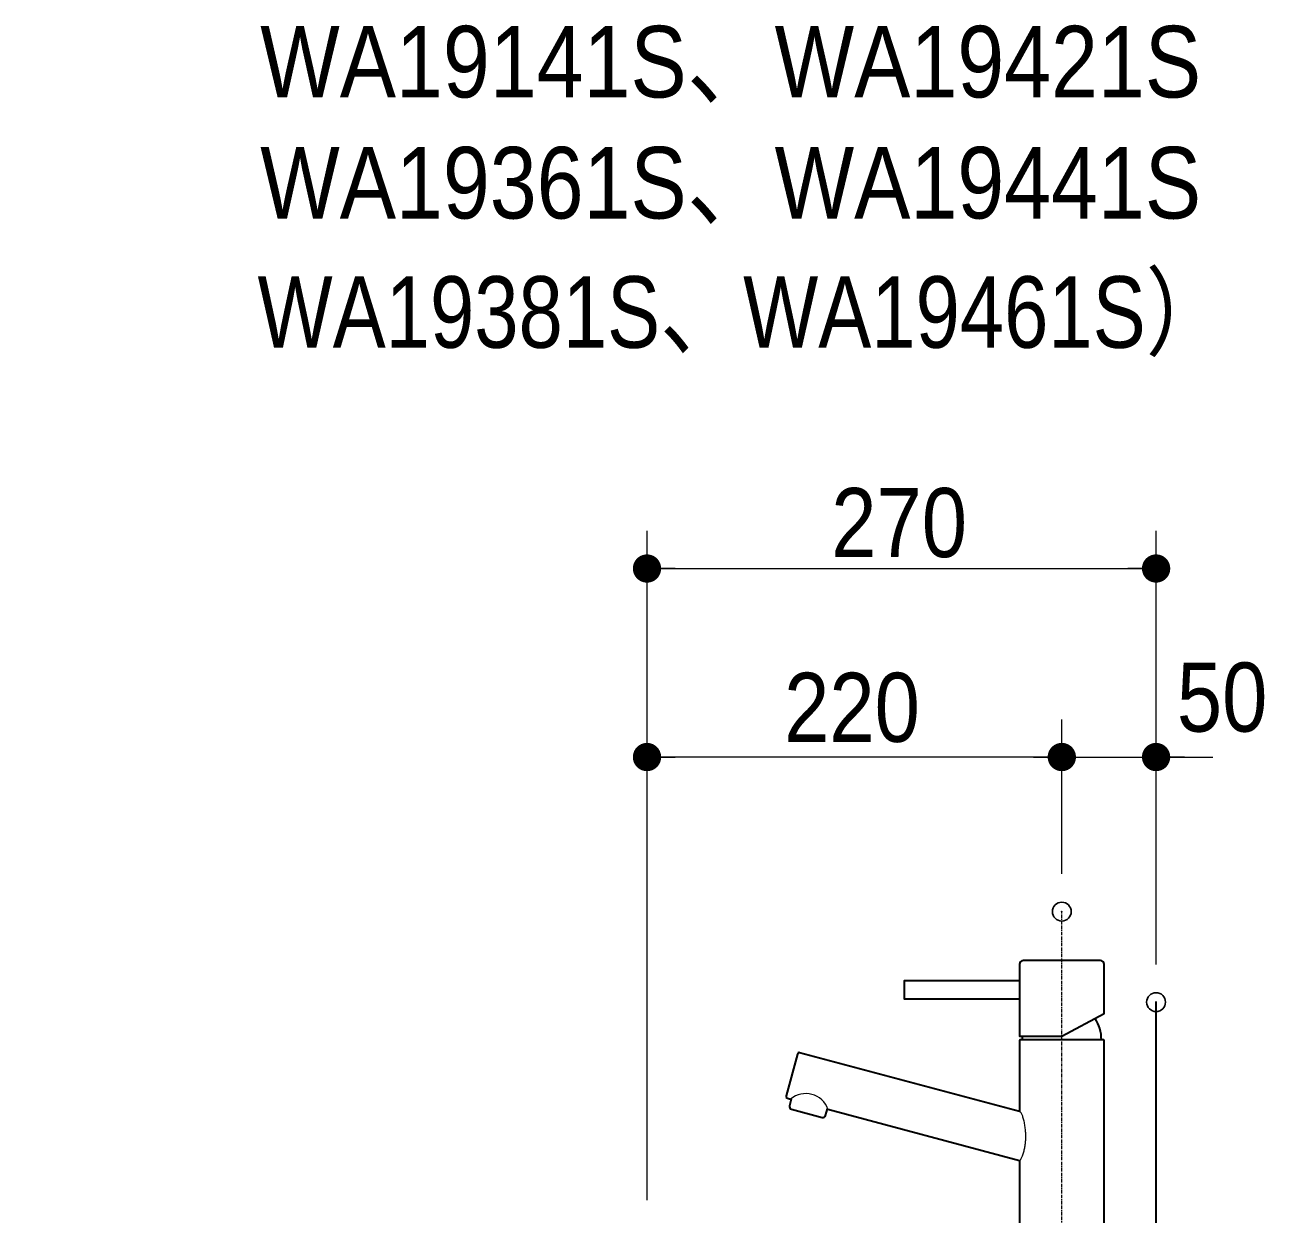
# Model space of a CAD drawing. Units: millimetres, scale not verified. Extents: x -6062 to 6062, y -3045 to 3045.
# Drawn here: x -3588 to -2930, y 448 to 1078 of the extents above; entities that cross this region are included whole.
import ezdxf
from ezdxf.enums import TextEntityAlignment as Align

# ---------------------------------------------------------------- set-up
doc = ezdxf.new("R2010")
doc.units = ezdxf.units.MM
doc.header["$LTSCALE"] = 20
doc.header["$PDMODE"] = 32
doc.header["$PDSIZE"] = 10
doc.linetypes.add('USER1', pattern=[2.91, 1.76, -0.4, 0.35, -0.4])
doc.linetypes.add('USER2', pattern=[1.11, 0.71, -0.4])
for name, color, linetype, lineweight in [('0-0_1図面枠', 7, 'Continuous', 20), ('0-1_5ボウル・キャビネット', 7, 'Continuous', 15), ('0-2_2寸法-1', 7, 'Continuous', 15), ('0-3_0', 7, 'Continuous', 25), ('0-5_4給排水', 7, 'Continuous', 30), ('0-7_2寸法-2', 7, 'Continuous', 15)]:
    doc.layers.add(name, color=color, linetype=linetype, lineweight=lineweight)
doc.layers.add('0-4_Defpoints', color=7, linetype='Continuous')
doc.layers.add('0-6_3一般', color=7, linetype='Continuous')
doc.styles.add('ＭＳ Ｐゴシック', font='')
doc.styles.get('ＭＳ Ｐゴシック').set_extended_font_data('MS PGothic')

# ---------------------------------------------------------------- blocks, each defined once
blk = doc.blocks.new('グループ-12')
at = {"layer": '0-1_5ボウル・キャビネット', "linetype": 'USER1'}
for p, q in [((-32500, 4000), (-32900, 3000)), ((-32960, 3900), (-33360, 2320)), ((-32960, 800), (-33360, -780)), ((-32900, -1480), (-32580, -280)), ((-32960, -1060), (-33360, -2640)), ((-32960, -4160), (-33360, -5740))]:
    blk.add_line(p, q, dxfattribs=at)
at = {"layer": '0-1_5ボウル・キャビネット', "linetype": 'USER2'}
blk.add_line((-24360, 4000), (-24360, -5500), dxfattribs=at)
at = {"layer": '0-1_5ボウル・キャビネット', "lineweight": 30}
for points in [[(-34000, 5000), (-24000, 5000), (-24000, 4000), (-34000, 4000)], [(-33300, 4000), (-24000, 4000), (-24000, -5800), (-33300, -5800)], [(-33960, 3900), (-33360, 3900), (-33360, 3560), (-33960, 3560)], [(-33960, 3280), (-33360, 3280), (-33360, 2940), (-33960, 2940)], [(-33960, 2660), (-33360, 2660), (-33360, 2320), (-33960, 2320)], [(-33960, 2040), (-33360, 2040), (-33360, 1700), (-33960, 1700)], [(-33960, 1420), (-33360, 1420), (-33360, 1080), (-33960, 1080)], [(-33960, 800), (-33360, 800), (-33360, 460), (-33960, 460)], [(-33960, 180), (-33360, 180), (-33360, -160), (-33960, -160)], [(-33960, -440), (-33360, -440), (-33360, -780), (-33960, -780)], [(-33960, -1060), (-33360, -1060), (-33360, -1400), (-33960, -1400)], [(-33960, -1680), (-33360, -1680), (-33360, -2020), (-33960, -2020)], [(-33960, -2300), (-33360, -2300), (-33360, -2640), (-33960, -2640)], [(-33960, -2920), (-33360, -2920), (-33360, -3260), (-33960, -3260)], [(-33960, -3540), (-33360, -3540), (-33360, -3880), (-33960, -3880)], [(-33960, -4160), (-33360, -4160), (-33360, -4500), (-33960, -4500)], [(-33960, -4780), (-33360, -4780), (-33360, -5120), (-33960, -5120)], [(-33960, -5400), (-33360, -5400), (-33360, -5740), (-33960, -5740)], [(-32650, -5800), (-31950, -5800), (-31950, -8800), (-32650, -8800)], [(-24950, -5800), (-24250, -5800), (-24250, -8800), (-24950, -8800)]]:
    blk.add_lwpolyline(points, close=True, dxfattribs=at)
at = {"layer": '0-1_5ボウル・キャビネット', "linetype": 'USER2'}
for points in [[(-32900, 4000), (-32500, 4000), (-32500, 3000), (-32900, 3000)], [(-33360, 3900), (-32960, 3900), (-32960, -780), (-33360, -780)], [(-33360, 3900), (-32960, 3900), (-32960, 2320), (-33360, 2320)], [(-32960, 2620), (-25060, 2620), (-25060, -80), (-32960, -80)], [(-31460, 2620), (-31160, 2620), (-31160, -80), (-31460, -80)], [(-25360, 2620), (-25060, 2620), (-25060, -80), (-25360, -80)], [(-33360, 800), (-32960, 800), (-32960, -780), (-33360, -780)], [(-32900, -280), (-32580, -280), (-32580, -1480), (-32900, -1480)], [(-33360, -1060), (-32960, -1060), (-32960, -5740), (-33360, -5740)], [(-33360, -1060), (-32960, -1060), (-32960, -2640), (-33360, -2640)], [(-32960, -2340), (-25060, -2340), (-25060, -5040), (-32960, -5040)], [(-28460, -2340), (-28160, -2340), (-28160, -5040), (-28460, -5040)], [(-25360, -2340), (-25060, -2340), (-25060, -5040), (-25360, -5040)], [(-33360, -4160), (-32960, -4160), (-32960, -5740), (-33360, -5740)]]:
    blk.add_lwpolyline(points, close=True, dxfattribs=at)
at = {"layer": '0-1_5ボウル・キャビネット', "lineweight": 30}
for points in [[(-34400, 3500), (-33360, 3500), (-33360, 3340), (-34400, 3340)], [(-34400, -1460), (-33360, -1460), (-33360, -1620), (-34400, -1620)]]:
    blk.add_lwpolyline(points, dxfattribs=at)
at = {"layer": '0-1_5ボウル・キャビネット', "linetype": 'USER2'}
blk.add_lwpolyline([(-24000, -5500), (-32900, -5500), (-32900, -5800)], dxfattribs=at)
at = {"layer": '0-1_5ボウル・キャビネット', "lineweight": 30}
for centre in [(-34460, 3420), (-34460, -1540)]:
    blk.add_circle(centre, 100, dxfattribs=at)
blk = doc.blocks.new('グループ-13')
at = {"layer": '0-1_5ボウル・キャビネット', "lineweight": 30}
blk.add_lwpolyline([(-36000, -8800), (-24000, -8800), (-24000, 11200)], dxfattribs=at)
at = {"layer": '0-1_5ボウル・キャビネット'}
blk.add_blockref('グループ-12', (0, 0), dxfattribs=at)
blk = doc.blocks.new('止水栓_側面-2')
at = {"layer": '0-5_4給排水', "linetype": 'USER1', "lineweight": 15}
blk.add_line((-3010, 0), (1000, 0), dxfattribs=at)
at = {"layer": '0-5_4給排水'}
blk.add_lwpolyline([(-900, 1200), (-900, 600), (-1200, 600), (-1200, 1200)], dxfattribs=at)
for points in [[(-1950, 660), (-1850, 660), (-1850, 300), (-1950, 300)], [(-1330, 600), (-770, 600), (-770, 360), (-1330, 360)], [(-200, 600), (0, 600), (0, -600), (-200, -600)], [(-1450, -300), (-2010, -300), (-2010, 300), (-1450, 300)], [(-1430, 298), (-200, 298), (-200, -298), (-1430, -298)], [(-1250, 360), (-850, 360), (-850, 298), (-1250, 298)], [(-1450, 240), (-1430, 240), (-1430, -240), (-1450, -240)]]:
    blk.add_lwpolyline(points, close=True, dxfattribs=at)
blk = doc.blocks.new('グループ-61')
at = {"layer": '0-5_4給排水', "linetype": 'USER1', "lineweight": 15}
for p, q in [((-25000, -26220), (-25000, -21840)), ((-25192.9, -31035.6), (-25117.1, -30451.7))]:
    blk.add_line(p, q, dxfattribs=at)
at = {"layer": '0-5_4給排水'}
for p, q in [((-24590, -22360), (-25410, -22360)), ((-27805.3, -23350.8), (-27924.3, -23795.1)), ((-27867.1, -23936.8), (-27542.5, -24023.7))]:
    blk.add_line(p, q, dxfattribs=at)
at = {"layer": '0-5_4給排水', "lineweight": 15}
for p, q in [((-24550, -25714), (-25450, -25714)), ((-25000, -25720), (-25440, -25720)), ((-25000, -25720), (-24560, -25720))]:
    blk.add_line(p, q, dxfattribs=at)
at = {"layer": '0-5_4給排水'}
for points in [[(-25450, -22400), (-25450, -23160), (-25000, -23160)], [(-25000, -23160), (-24550, -22920.7), (-24550, -22400)], [(-25450, -25714), (-25444, -25720), (-25000, -25720), (-24556, -25720), (-24550, -25714), (-24550, -23206), (-24556, -23200), (-25000, -23200), (-25444, -23200), (-25450, -23206), (-25450, -23961.2), (-27780.8, -23336.6)], [(-27910.2, -23819.6), (-27876.4, -23828.7), (-27869.6, -23830.5), (-27888.3, -23900)], [(-27505.8, -24002.5), (-27487.1, -23933), (-27480.4, -23934.8), (-25450, -24478.8), (-25450, -25714)]]:
    blk.add_lwpolyline(points, dxfattribs=at)
for points in [[(-25450, -22770), (-26670, -22770), (-26670, -22570), (-25450, -22570)], [(-25000, -25800), (-25572.3, -25800), (-25580, -25799.8), (-25580, -25720.3), (-25567.1, -25720), (-24432.9, -25720), (-24420, -25720.3), (-24420, -25799.8), (-24427.7, -25800)]]:
    blk.add_lwpolyline(points, close=True, dxfattribs=at)
at = {"layer": '0-5_4給排水', "lineweight": 15}
for points in [[(-25392.8, -24101.3), (-25395, -24089.1), (-25397.5, -24076.8), (-25400.1, -24064.6), (-25403, -24052.4), (-25406, -24040.7), (-25409, -24029.7), (-25412, -24019.6), (-25415, -24010.3), (-25418.1, -24001.7), (-25421.2, -23994), (-25424.3, -23987.1), (-25427.4, -23981.1), (-25430.6, -23975.8), (-25433.8, -23971.3), (-25437, -23967.7), (-25440.2, -23964.8), (-25443.4, -23962.8), (-25446.7, -23961.6), (-25450, -23961.2)], [(-25452.5, -24478.1), (-25449.6, -24477.9), (-25446.3, -24476.8), (-25443, -24474.9), (-25439.7, -24472.2), (-25436.4, -24468.6), (-25433.1, -24464.3), (-25429.7, -24459.1), (-25426.4, -24453.1), (-25423, -24446.3), (-25419.7, -24438.7), (-25416.3, -24430.3), (-25412.9, -24421.1), (-25409.6, -24411), (-25406.3, -24400.5), (-25403.2, -24389.8), (-25400.4, -24379), (-25397.7, -24368), (-25395.3, -24356.9), (-25393, -24345.7), (-25391, -24334.3), (-25389.2, -24322.8), (-25387.6, -24311.1), (-25386.2, -24299.3), (-25385.1, -24287.3), (-25384.1, -24275.2), (-25383.3, -24263), (-25382.8, -24250.6), (-25382.5, -24238.1), (-25382.3, -24225.5), (-25382.4, -24213), (-25382.7, -24200.5), (-25383.2, -24188), (-25384, -24175.5), (-25384.9, -24163.1), (-25386.1, -24150.7), (-25387.4, -24138.3), (-25389, -24125.9), (-25390.8, -24113.6), (-25392.8, -24101.3)]]:
    blk.add_lwpolyline(points, dxfattribs=at)
at = {"layer": '0-5_4給排水', "linetype": 'USER1', "lineweight": 15}
for points in [[(-25000, -28641.1), (-25000, -28443.9), (-25000, -27887.3), (-25000, -25800)], [(-25410, -33600), (-25412.4, -33043.4), (-25411.4, -32786)]]:
    blk.add_lwpolyline(points, dxfattribs=at)
at = {"layer": '0-5_4給排水'}
for centre, radius, start, end in [((-25410, -22400), 40, 90, 180), ((-24590, -22400), 40, 0, 90), ((-25000, -23200), 420, 0, 32.75887), ((-25000, -23200), 420, 174.53498, 180), ((-27786, -23356), 20, 120, 164.99998), ((-27786, -23356), 20, 75.00002, 120), ((-27905, -23800.3), 20, 165.00002, 210), ((-27905, -23800.3), 20, 210, 254.99998), ((-27859.3, -23907.8), 30, 165, 210), ((-27859.3, -23907.8), 30, 210, 255), ((-27534.7, -23994.8), 30, 255, 300), ((-27534.7, -23994.8), 30, 300, 345)]:
    blk.add_arc(centre, radius, start, end, dxfattribs=at)
at = {"layer": '0-5_4給排水', "lineweight": 15}
for start, end in [(75, 130.08079), (19.91921, 75)]:
    blk.add_arc((-27715.4, -24020), 250, start, end, dxfattribs=at)
at = {"layer": '0-5_4給排水', "linetype": 'USER1', "lineweight": 15}
for centre, radius, start, end in [((-39058.4, -28641.1), 14058.4, 352.60016, 0), ((-14030.6, -33317.9), 11393.3, 168.44423, 177.3241)]:
    blk.add_arc(centre, radius, start, end, dxfattribs=at)
at = {"layer": '0-6_3一般'}
blk.add_blockref('止水栓_側面-2', (-24360, -34200), dxfattribs=at)
blk = doc.blocks.new('_Dot')
at = {"layer": '0-3_0'}
blk.add_line((-10, 0), (-20, 0), dxfattribs=at)
for points in [[(0, 0), (-5.36, 8.44), (-4.26, 9.05)], [(0, 0), (-4.26, 9.05), (-3.09, 9.51)], [(0, 0), (-3.09, 9.51), (-1.87, 9.82)], [(0, 0), (-1.87, 9.82), (-0.63, 9.98)], [(0, 0), (-0.63, 9.98), (0.63, 9.98)], [(0, 0), (0.63, 9.98), (1.87, 9.82)], [(0, 0), (1.87, 9.82), (3.09, 9.51)], [(0, 0), (3.09, 9.51), (4.26, 9.05)], [(0, 0), (4.26, 9.05), (5.36, 8.44)], [(0, 0), (-10, 0), (-9.92, 1.25)], [(0, 0), (-9.92, -1.25), (-10, 0)], [(0, 0), (-9.92, 1.25), (-9.69, 2.49)], [(0, 0), (-9.69, -2.49), (-9.92, -1.25)], [(0, 0), (-9.69, 2.49), (-9.3, 3.68)], [(0, 0), (-9.3, -3.68), (-9.69, -2.49)], [(0, 0), (-9.3, 3.68), (-8.76, 4.82)], [(0, 0), (-8.76, -4.82), (-9.3, -3.68)], [(0, 0), (-8.76, 4.82), (-8.09, 5.88)], [(0, 0), (-8.09, -5.88), (-8.76, -4.82)], [(0, 0), (-8.09, 5.88), (-7.29, 6.85)], [(0, 0), (-7.29, -6.85), (-8.09, -5.88)], [(0, 0), (-7.29, 6.85), (-6.37, 7.71)], [(0, 0), (-6.37, -7.71), (-7.29, -6.85)], [(0, 0), (-6.37, 7.71), (-5.36, 8.44)], [(0, 0), (-5.36, -8.44), (-6.37, -7.71)], [(0, 0), (-4.26, -9.05), (-5.36, -8.44)], [(0, 0), (-3.09, -9.51), (-4.26, -9.05)], [(0, 0), (-1.87, -9.82), (-3.09, -9.51)], [(0, 0), (-0.63, -9.98), (-1.87, -9.82)], [(0, 0), (0.63, -9.98), (-0.63, -9.98)], [(0, 0), (5.36, 8.44), (6.37, 7.71)], [(0, 0), (6.37, 7.71), (7.29, 6.85)], [(0, 0), (7.29, 6.85), (8.09, 5.88)], [(0, 0), (8.09, 5.88), (8.76, 4.82)], [(0, 0), (8.76, 4.82), (9.3, 3.68)], [(0, 0), (9.3, 3.68), (9.69, 2.49)], [(0, 0), (9.69, 2.49), (9.92, 1.25)], [(0, 0), (9.92, 1.25), (10, 0)], [(0, 0), (1.87, -9.82), (0.63, -9.98)], [(0, 0), (3.09, -9.51), (1.87, -9.82)], [(0, 0), (4.26, -9.05), (3.09, -9.51)], [(0, 0), (5.36, -8.44), (4.26, -9.05)], [(0, 0), (6.37, -7.71), (5.36, -8.44)], [(0, 0), (7.29, -6.85), (6.37, -7.71)], [(0, 0), (8.09, -5.88), (7.29, -6.85)], [(0, 0), (8.76, -4.82), (8.09, -5.88)], [(0, 0), (9.3, -3.68), (8.76, -4.82)], [(0, 0), (9.69, -2.49), (9.3, -3.68)], [(0, 0), (9.92, -1.25), (9.69, -2.49)], [(0, 0), (10, 0), (9.92, -1.25)]]:
    blk.add_solid(points, dxfattribs=at)

msp = doc.modelspace()

# ---------------------------------------------------------------- linework, layer by layer
at = {"layer": '0-2_2寸法-1'}
for p, q in [((-3257.5, 710), (-3257.5, 810)), ((-2987.5, 710), (-2987.5, 810)), ((-3242.49, 790), (-3002.51, 790)), ((-3257.5, 455), (-3257.5, 710)), ((-3037.5, 628), (-3037.5, 710)), ((-3052.51, 690), (-3242.49, 690))]:
    msp.add_line(p, q, dxfattribs=at)
at = {"layer": '0-4_Defpoints'}
for p in [(-2987.5, 790), (-3257.5, 690), (-2987.5, 690), (-2987.5, 690), (-3037.5, 608), (-2987.5, 560)]:
    msp.add_point(p, dxfattribs=at)
at = {"layer": '0-7_2寸法-2'}
for p, q in [((-3037.5, 628), (-3037.5, 710)), ((-2987.5, 580), (-2987.5, 710)), ((-3052.51, 690), (-3067.51, 690)), ((-3037.5, 690), (-2987.5, 690)), ((-2972.49, 690), (-2957.49, 690))]:
    msp.add_line(p, q, dxfattribs=at)

# ---------------------------------------------------------------- block references
at = {"layer": '0-1_5ボウル・キャビネット', "xscale": 0.05, "yscale": 0.05}
msp.add_blockref('グループ-13', (-1787.5, 0), dxfattribs=at)
at = {"layer": '0-2_2寸法-1', "xscale": 0.7503418, "yscale": 0.7503418, "rotation": 180}
for p in [(-3257.5, 790), (-3257.5, 690)]:
    msp.add_blockref('_Dot', p, dxfattribs=at)
at = {"layer": '0-2_2寸法-1', "xscale": 0.7503418, "yscale": 0.7503418}
for p in [(-2987.5, 790), (-3037.5, 690)]:
    msp.add_blockref('_Dot', p, dxfattribs=at)
at = {"layer": '0-5_4給排水', "xscale": 0.05, "yscale": 0.05}
msp.add_blockref('グループ-61', (-1787.5, 1700), dxfattribs=at)
at = {"layer": '0-7_2寸法-2', "xscale": 0.7503418, "yscale": 0.7503418}
msp.add_blockref('_Dot', (-3037.5, 690), dxfattribs=at)
at = {"layer": '0-7_2寸法-2', "xscale": 0.7503418, "yscale": 0.7503418, "rotation": 180}
msp.add_blockref('_Dot', (-2987.5, 690), dxfattribs=at)

# ---------------------------------------------------------------- texts
at = {"layer": '0-0_1図面枠', "style": 'ＭＳ Ｐゴシック'}
for s, height, width, p in [('  WA19141S、WA19421S', 37.98, 0.9, (-3487.5, 1028.47)), ('  WA19361S、WA19441S', 37.98, 0.9, (-3487.5, 964.26)), ('  WA19381S、WA19461S）', 37.96, 0.85, (-3487.5, 895.69))]:
    msp.add_text(s, height=height, dxfattribs=dict(at, width=width)).set_placement(p, align=Align.BOTTOM_LEFT)
at = {"layer": '0-2_2寸法-1', "style": 'ＭＳ Ｐゴシック', "width": 0.9}
for s, p in [('270', (-3159.78, 785.04)), ('220', (-3184.78, 687.04))]:
    msp.add_text(s, height=36.66, dxfattribs=at).set_placement(p, align=Align.BOTTOM_LEFT)
at = {"layer": '0-7_2寸法-2', "style": 'ＭＳ Ｐゴシック', "width": 0.9}
msp.add_text('50', height=36.66, dxfattribs=at).set_placement((-2976.48, 692.48), align=Align.BOTTOM_LEFT)

doc.saveas('drawing.dxf')
